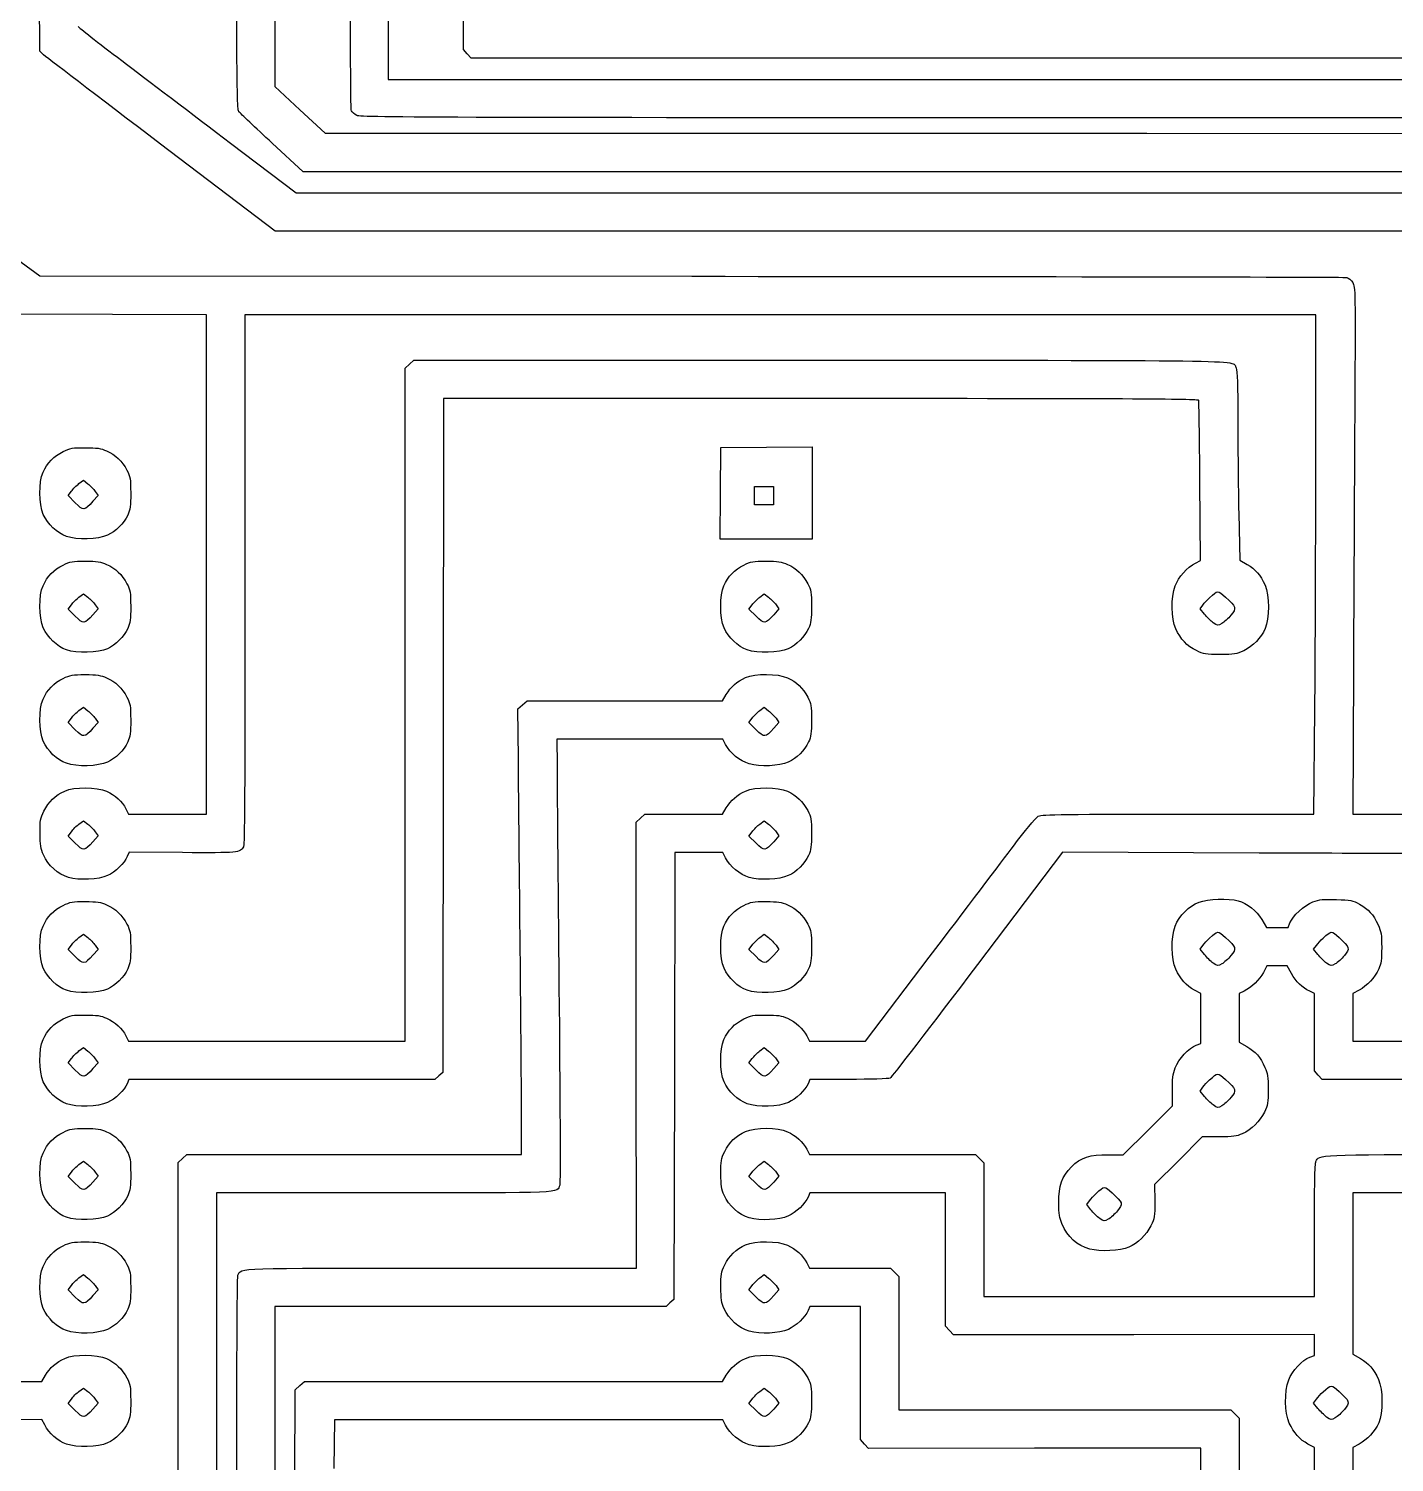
# Model space of a CAD drawing. Extents: x 0 to 100, y 0 to 150.
# Drawn here: x 25.86 to 56.43, y 42.96 to 75.05 of the extents above; entities that cross this region are included whole.
import ezdxf

# ---------------------------------------------------------------- set-up
doc = ezdxf.new("R2010")
doc.units = 0
doc.layers.add('Calque_1', color=7, linetype='CONTINUOUS')

msp = doc.modelspace()

# ---------------------------------------------------------------- linework, layer by layer
at = {"layer": 'Calque_1', "color": 7}
for p, q in [((35.591739, 74.581788), (35.591739, 87.550517)), ((31.368992, 87.141216), (31.368992, 73.760346)), ((33.908994, 87.217813), (33.908994, 73.913483)), ((26.109027, 74.545683), (26.087888, 85.572622)), ((19.21681, 74.533319), (26.114355, 69.516819)), ((26.175185, 74.483422), (26.109027, 74.545683)), ((35.67905, 74.485042), (35.591739, 74.581788)), ((35.766364, 74.388302), (35.67905, 74.485042)), ((53.45905, 74.389713), (35.766364, 74.388302)), ((71.151736, 74.390842), (53.45905, 74.389713)), ((33.908994, 73.913483), (52.197968, 73.914329)), ((31.368992, 73.760346), (31.932553, 73.235271)), ((31.932553, 73.235271), (32.496117, 72.710197)), ((69.849992, 73.056822), (51.576289, 73.056822)), ((32.496117, 72.710197), (50.889744, 72.708786)), ((50.889744, 72.708786), (69.283371, 72.707375)), ((31.382883, 70.516932), (28.812115, 72.469047)), ((30.379882, 72.490357), (31.851417, 71.373584)), ((32.002688, 71.85026), (31.312776, 72.48918)), ((50.307215, 71.85026), (32.002688, 71.85026)), ((68.611739, 71.85026), (50.307215, 71.85026)), ((31.851417, 71.373584), (49.902844, 71.374431)), ((49.346426, 70.516932), (31.382883, 70.516932)), ((67.309966, 70.516932), (49.346426, 70.516932)), ((26.114355, 69.516819), (40.70348, 69.508098)), ((27.741558, 68.650961), (25.638128, 68.659569)), ((29.844994, 68.642353), (27.741558, 68.650961)), ((29.844994, 63.055014), (29.844994, 68.642353)), ((42.686876, 68.643668), (30.700249, 68.643668)), ((30.700249, 68.643668), (30.703325, 62.724102)), ((54.673503, 68.643668), (42.686876, 68.643668)), ((54.67348, 65.413172), (54.673503, 68.643668)), ((34.28654, 67.452998), (34.384051, 67.540309)), ((34.28908, 59.920309), (34.28654, 67.452998)), ((34.384051, 67.540309), (34.481561, 67.627623)), ((34.481561, 67.627623), (43.579009, 67.627623)), ((35.147637, 66.770373), (35.139509, 59.226997)), ((43.593941, 66.770373), (35.147637, 66.770373)), ((41.345996, 64.651141), (41.354378, 65.67508)), ((41.354378, 65.67508), (42.378317, 65.683462)), ((42.378317, 65.683462), (43.402253, 65.691844)), ((43.402253, 65.691844), (43.402253, 64.659529)), ((26.987878, 64.867337), (27.086038, 64.942208)), ((27.086038, 64.942208), (27.185767, 64.86416)), ((52.093862, 63.14813), (52.079553, 64.919563)), ((26.745732, 64.597716), (26.817724, 64.695092)), ((26.905413, 64.438035), (26.745732, 64.597716)), ((27.417206, 64.60114), (27.299708, 64.471086)), ((27.351349, 64.693624), (27.417206, 64.60114)), ((41.337625, 63.627213), (41.346007, 64.65115)), ((41.346007, 64.65115), (41.345996, 64.651141)), ((42.111583, 64.598363), (42.111583, 64.801495)), ((42.111583, 64.801495), (42.321486, 64.801495)), ((42.111583, 64.39523), (42.111583, 64.598363)), ((42.111583, 64.598363), (42.111583, 64.598363)), ((42.321486, 64.801495), (42.531388, 64.801495)), ((42.531388, 64.801495), (42.531388, 64.598363)), ((42.531388, 64.598363), (42.531388, 64.39523)), ((43.402253, 64.659529), (43.402253, 63.627213)), ((26.905413, 64.438035), (26.905413, 64.438035)), ((42.321486, 64.39523), (42.111583, 64.39523)), ((42.531388, 64.39523), (42.321486, 64.39523)), ((52.948304, 64.20394), (52.969301, 63.151141)), ((26.707002, 63.686006), (26.706994, 63.686)), ((42.369938, 63.627213), (41.337625, 63.627213)), ((43.402253, 63.627213), (42.369938, 63.627213)), ((29.844994, 57.467674), (29.844994, 63.055014)), ((51.978752, 63.089258), (52.093862, 63.14813)), ((52.969301, 63.151141), (53.136317, 63.056879)), ((26.987878, 62.327337), (27.086038, 62.402208)), ((27.086038, 62.402208), (27.185767, 62.32416)), ((42.227875, 62.327337), (42.326038, 62.402208)), ((42.326038, 62.402208), (42.425767, 62.32416)), ((26.745732, 62.057716), (26.817724, 62.155092)), ((26.905413, 61.898035), (26.745732, 62.057716)), ((27.417206, 62.06114), (27.299708, 61.931086)), ((27.351349, 62.153624), (27.417206, 62.06114)), ((41.985732, 62.057716), (42.057724, 62.155092)), ((42.145413, 61.898035), (41.985732, 62.057716)), ((42.657206, 62.06114), (42.539708, 61.931086)), ((42.591349, 62.153624), (42.657206, 62.06114)), ((52.08561, 62.065836), (52.145709, 62.14941)), ((52.180713, 61.94616), (52.08561, 62.065836)), ((26.905413, 61.898035), (26.905413, 61.898035)), ((42.145413, 61.898035), (42.145413, 61.898035)), ((52.375489, 61.752942), (52.375489, 61.75295)), ((26.707002, 61.146006), (26.706994, 61.146)), ((41.947005, 61.146006), (41.946994, 61.146)), ((55.515645, 60.682366), (55.500434, 57.46768)), ((41.395862, 60.007502), (41.47763, 60.14703)), ((26.987878, 59.787337), (27.086038, 59.862208)), ((27.086038, 59.862208), (27.185767, 59.78416)), ((34.29162, 52.387623), (34.28908, 59.920309)), ((36.814021, 59.822178), (36.917709, 59.91484)), ((36.823616, 58.716276), (36.814021, 59.822178)), ((36.917709, 59.91484), (37.021397, 60.007502)), ((37.021397, 60.007502), (39.208631, 60.007502)), ((39.208631, 60.007502), (41.395862, 60.007502)), ((42.227875, 59.787337), (42.326038, 59.862208)), ((42.326038, 59.862208), (42.425767, 59.78416)), ((54.631316, 57.467736), (54.652398, 59.825172)), ((26.745732, 59.517716), (26.817724, 59.615092)), ((26.905413, 59.358035), (26.745732, 59.517716)), ((27.417206, 59.52114), (27.299708, 59.391086)), ((27.351349, 59.613624), (27.417206, 59.52114)), ((41.985732, 59.517716), (42.057724, 59.615092)), ((42.145413, 59.358035), (41.985732, 59.517716)), ((42.657206, 59.52114), (42.539708, 59.391086)), ((42.591349, 59.613624), (42.657206, 59.52114)), ((26.905413, 59.358035), (26.905413, 59.358035)), ((35.139509, 59.226997), (35.131381, 51.683623)), ((39.543874, 59.150241), (37.687146, 59.150241)), ((37.687146, 59.150241), (37.688274, 58.554927)), ((41.400606, 59.150241), (39.543874, 59.150241)), ((41.462074, 59.029751), (41.400606, 59.150241)), ((42.145413, 59.358035), (42.145413, 59.358035)), ((26.707002, 58.606006), (26.706994, 58.606)), ((28.038673, 57.586735), (28.100037, 57.467674)), ((28.100037, 57.467674), (28.972516, 57.467674)), ((28.972516, 57.467674), (29.844994, 57.467674)), ((39.558505, 57.379745), (39.656715, 57.467493)), ((39.656715, 57.467493), (40.526321, 57.467493)), ((40.526321, 57.467493), (41.395929, 57.467493)), ((41.395929, 57.467493), (41.477698, 57.607021)), ((51.580601, 57.467454), (54.631316, 57.467736)), ((55.500434, 57.46768), (58.608189, 57.46768)), ((26.987878, 57.247337), (27.086038, 57.322208)), ((27.086038, 57.322208), (27.185767, 57.24416)), ((39.460297, 57.291996), (39.558505, 57.379745)), ((39.463938, 52.299745), (39.460297, 57.291996)), ((42.227875, 57.247337), (42.326038, 57.322208)), ((42.326038, 57.322208), (42.425767, 57.24416)), ((26.745732, 56.977716), (26.817724, 57.075092)), ((26.905413, 56.818035), (26.745732, 56.977716)), ((26.905413, 56.818035), (26.905413, 56.818035)), ((27.417206, 56.98114), (27.299708, 56.851086)), ((27.351349, 57.073624), (27.417206, 56.98114)), ((41.985732, 56.977716), (42.057724, 57.075092)), ((42.145413, 56.818035), (41.985732, 56.977716)), ((42.145413, 56.818035), (42.145413, 56.818035)), ((42.657206, 56.98114), (42.539708, 56.851086)), ((42.591349, 57.073624), (42.657206, 56.98114)), ((28.108554, 56.615504), (28.067945, 56.517466)), ((29.302213, 56.607037), (28.108554, 56.615504)), ((40.323045, 56.610232), (40.314804, 51.606853)), ((40.861861, 56.610232), (40.323045, 56.610232)), ((41.400674, 56.610232), (40.861861, 56.610232)), ((41.462142, 56.489743), (41.400674, 56.610232)), ((49.0061, 56.617231), (47.101232, 54.102515)), ((53.403475, 56.597955), (49.0061, 56.617231)), ((53.463495, 55.110173), (53.571137, 54.927612)), ((53.571137, 54.927612), (53.814303, 54.927612)), ((53.814303, 54.927612), (54.057471, 54.927612)), ((54.057471, 54.927612), (54.095506, 55.032793)), ((26.987878, 54.707337), (27.086038, 54.782208)), ((27.086038, 54.782208), (27.185767, 54.70416)), ((42.227875, 54.707337), (42.326038, 54.782208)), ((42.326038, 54.782208), (42.425767, 54.70416)), ((26.745732, 54.437716), (26.817724, 54.535092)), ((26.905413, 54.278035), (26.745732, 54.437716)), ((26.905413, 54.278035), (26.905413, 54.278035)), ((27.417206, 54.44114), (27.299708, 54.311086)), ((27.351349, 54.533624), (27.417206, 54.44114)), ((41.985732, 54.437716), (42.057724, 54.535092)), ((42.145413, 54.278035), (41.985732, 54.437716)), ((42.145413, 54.278035), (42.145413, 54.278035)), ((42.657206, 54.44114), (42.539708, 54.311086)), ((42.591349, 54.533624), (42.657206, 54.44114)), ((44.594543, 52.387623), (46.022463, 54.26803)), ((52.08561, 54.445836), (52.145709, 54.52941)), ((52.180713, 54.32616), (52.08561, 54.445836)), ((54.62561, 54.445836), (54.685709, 54.52941)), ((54.720713, 54.32616), (54.62561, 54.445836)), ((52.375489, 54.132942), (52.375489, 54.13295)), ((53.577984, 54.070432), (53.501891, 53.926999)), ((53.805193, 54.070432), (53.577984, 54.070432)), ((54.032407, 54.070432), (53.805193, 54.070432)), ((54.12817, 53.900746), (54.032407, 54.070432)), ((54.915489, 54.132942), (54.915489, 54.13295)), ((26.707002, 53.526006), (26.706994, 53.526)), ((41.947005, 53.526006), (41.946994, 53.526)), ((52.10173, 53.451344), (51.95776, 53.527722)), ((52.10173, 52.894105), (52.10173, 53.451344)), ((53.068694, 53.507746), (52.958966, 53.455422)), ((52.958966, 53.455422), (52.958966, 52.908707)), ((54.641716, 53.455422), (54.537624, 53.505059)), ((54.641716, 52.588678), (54.641716, 53.455422)), ((55.642411, 53.527437), (55.498977, 53.451344)), ((55.498977, 53.451344), (55.498977, 52.919477)), ((52.10173, 52.336868), (52.10173, 52.894105)), ((52.958966, 52.908707), (52.958966, 52.361992)), ((55.498977, 52.919477), (55.498977, 52.387612)), ((28.038685, 52.506684), (28.100048, 52.387623)), ((28.100048, 52.387623), (31.195834, 52.387623)), ((31.195834, 52.387623), (34.29162, 52.387623)), ((43.278687, 52.506684), (43.340048, 52.387623)), ((43.340048, 52.387623), (43.967296, 52.387623)), ((43.967296, 52.387623), (44.594543, 52.387623)), ((51.996549, 52.29883), (52.10173, 52.336868)), ((52.958966, 52.361992), (53.131119, 52.264837)), ((54.641716, 51.721934), (54.641716, 52.588678)), ((55.498977, 52.387612), (58.60746, 52.387612)), ((26.745732, 51.897716), (26.817724, 51.995092)), ((26.987878, 52.167337), (27.086038, 52.242208)), ((27.086038, 52.242208), (27.185767, 52.16416)), ((27.351349, 51.993624), (27.417206, 51.90114)), ((39.467578, 47.307493), (39.463938, 52.299745)), ((41.985732, 51.897716), (42.057724, 51.995092)), ((42.227875, 52.167337), (42.326038, 52.242208)), ((42.326038, 52.242208), (42.425767, 52.16416)), ((42.591349, 51.993624), (42.657206, 51.90114)), ((26.905413, 51.738035), (26.745732, 51.897716)), ((26.905413, 51.738035), (26.905413, 51.738035)), ((27.417206, 51.90114), (27.299708, 51.771086)), ((35.131381, 51.683623), (35.042297, 51.606997)), ((42.145413, 51.738035), (41.985732, 51.897716)), ((42.145413, 51.738035), (42.145413, 51.738035)), ((42.657206, 51.90114), (42.539708, 51.771086)), ((54.729651, 51.623521), (54.641716, 51.721934)), ((28.10646, 51.530373), (28.066904, 51.434878)), ((31.529838, 51.530373), (28.10646, 51.530373)), ((34.953217, 51.530373), (31.529838, 51.530373)), ((35.042297, 51.606997), (34.953217, 51.530373)), ((40.314804, 51.606853), (40.306563, 46.603479)), ((43.346426, 51.530413), (43.306873, 51.434917)), ((44.21779, 51.530413), (43.346426, 51.530413)), ((52.08561, 51.270836), (52.145709, 51.35441)), ((54.817586, 51.525104), (54.729651, 51.623521)), ((58.268497, 51.528999), (54.817586, 51.525104)), ((51.463519, 50.939081), (51.462107, 51.274409)), ((52.180713, 51.15116), (52.08561, 51.270836)), ((26.706999, 50.985904), (26.706994, 50.985916)), ((36.89339, 49.847502), (36.892825, 50.855563)), ((41.946968, 50.985944), (41.946994, 50.985916)), ((50.913092, 50.389326), (51.463519, 50.939081)), ((52.375489, 50.957942), (52.375489, 50.95795)), ((50.362666, 49.839571), (50.913092, 50.389326)), ((52.131406, 50.241718), (51.598658, 49.709662)), ((52.505497, 50.243412), (52.131406, 50.241718)), ((29.207404, 49.672877), (29.304398, 49.760188)), ((29.304398, 49.760188), (29.401395, 49.847502)), ((29.401395, 49.847502), (33.147392, 49.847502)), ((33.147392, 49.847502), (36.89339, 49.847502)), ((43.27882, 49.966588), (43.340181, 49.847527)), ((43.340181, 49.847527), (45.199354, 49.847527)), ((45.199354, 49.847527), (47.058526, 49.847527)), ((47.058526, 49.847527), (47.151335, 49.754718)), ((47.151335, 49.754718), (47.244141, 49.66191)), ((50.031356, 49.845272), (50.362666, 49.839571)), ((26.745732, 49.357711), (26.817724, 49.455086)), ((26.987878, 49.627332), (27.086038, 49.702203)), ((27.086038, 49.702203), (27.185767, 49.624154)), ((27.351349, 49.453618), (27.417206, 49.361134)), ((29.209097, 35.790188), (29.207404, 49.672877)), ((41.985732, 49.357711), (42.057724, 49.455086)), ((42.227875, 49.627332), (42.326038, 49.702203)), ((42.326038, 49.702203), (42.425767, 49.624154)), ((42.591349, 49.453618), (42.657206, 49.361134)), ((47.244141, 49.66191), (47.244141, 48.167218)), ((51.598658, 49.709662), (51.06591, 49.177605)), ((26.905413, 49.198029), (26.745732, 49.357711)), ((26.905413, 49.198029), (26.905413, 49.198029)), ((27.417206, 49.361134), (27.299708, 49.231081)), ((42.145413, 49.198029), (41.985732, 49.357711)), ((42.145413, 49.198029), (42.145413, 49.198029)), ((42.657206, 49.361134), (42.539708, 49.231081)), ((51.06591, 49.177605), (51.067885, 48.806164)), ((33.822361, 48.990241), (30.06705, 48.990241)), ((30.06705, 48.990241), (30.06705, 35.149306)), ((43.346596, 48.990274), (43.30704, 48.894779)), ((44.866743, 48.990274), (43.346596, 48.990274)), ((46.386891, 48.990274), (44.866743, 48.990274)), ((46.386891, 47.498527), (46.386891, 48.990274)), ((49.54561, 48.73083), (49.605709, 48.814405)), ((58.609998, 48.990297), (55.499141, 48.990297)), ((55.499141, 48.990297), (55.499141, 47.183581)), ((49.640713, 48.611154), (49.54561, 48.73083)), ((26.707002, 48.445924), (26.706994, 48.445916)), ((47.244141, 48.167218), (47.244141, 46.672527)), ((49.835491, 48.417936), (49.835491, 48.417945)), ((54.641891, 46.672527), (54.641891, 48.150988)), ((46.386891, 46.006776), (46.386891, 47.498527)), ((49.618982, 47.731024), (49.618999, 47.731044)), ((35.115079, 47.307493), (39.467578, 47.307493)), ((43.278829, 47.426569), (43.340189, 47.307507)), ((43.340189, 47.307507), (44.246862, 47.307507)), ((44.246862, 47.307507), (45.153535, 47.307507)), ((45.153535, 47.307507), (45.246344, 47.214699)), ((45.246344, 47.214699), (45.33915, 47.12189)), ((55.499141, 47.183581), (55.499141, 45.376859)), ((26.745732, 46.817711), (26.817724, 46.915086)), ((26.987878, 47.087332), (27.086038, 47.162203)), ((27.086038, 47.162203), (27.185767, 47.084154)), ((27.351349, 46.913618), (27.417206, 46.821134)), ((41.985732, 46.817711), (42.057724, 46.915086)), ((42.227875, 47.087332), (42.326038, 47.162203)), ((42.326038, 47.162203), (42.425767, 47.084154)), ((42.591349, 46.913618), (42.657206, 46.821134)), ((45.33915, 47.12189), (45.33915, 45.627199)), ((26.905413, 46.658027), (26.745732, 46.817711)), ((26.905413, 46.658027), (26.905413, 46.658027)), ((27.417206, 46.821134), (27.299708, 46.691081)), ((40.306563, 46.603479), (40.217479, 46.526853)), ((42.145413, 46.658027), (41.985732, 46.817711)), ((42.145413, 46.658027), (42.145413, 46.658027)), ((42.657206, 46.821134), (42.539708, 46.691081)), ((47.244141, 46.672527), (50.943016, 46.672527)), ((50.943016, 46.672527), (54.641891, 46.672527)), ((35.748668, 46.450232), (31.368941, 46.450232)), ((31.368941, 46.450232), (31.368941, 33.176291)), ((40.128399, 46.450232), (35.748668, 46.450232)), ((40.217479, 46.526853), (40.128399, 46.450232)), ((43.346604, 46.450255), (43.307048, 46.354759)), ((43.914252, 46.450255), (43.346604, 46.450255)), ((44.4819, 46.450255), (43.914252, 46.450255)), ((44.4819, 44.958507), (44.4819, 46.450255)), ((26.707002, 45.905924), (26.706994, 45.905916)), ((46.474507, 45.908718), (46.386891, 46.006776)), ((46.56212, 45.81066), (46.474507, 45.908718)), ((45.33915, 45.627199), (45.33915, 44.132507)), ((50.602007, 45.814047), (46.56212, 45.81066)), ((54.641891, 45.817433), (50.602007, 45.814047)), ((54.641891, 45.584594), (54.641891, 45.817433)), ((54.641891, 45.351758), (54.641891, 45.584594)), ((54.53671, 45.313723), (54.641891, 45.351758)), ((55.499141, 45.376859), (55.671294, 45.279704)), ((44.4819, 43.466757), (44.4819, 44.958507)), ((25.623037, 44.767507), (26.155938, 44.767507)), ((26.155938, 44.767507), (26.237706, 44.907035)), ((26.987878, 44.547332), (27.086038, 44.622203)), ((27.086038, 44.622203), (27.185767, 44.544154)), ((31.829361, 44.582246), (31.933052, 44.674874)), ((31.933052, 44.674874), (32.036741, 44.767502)), ((32.036741, 44.767502), (36.716346, 44.767502)), ((36.716346, 44.767502), (41.395955, 44.767502)), ((41.395955, 44.767502), (41.477723, 44.90703)), ((42.227875, 44.547332), (42.326038, 44.622203)), ((42.326038, 44.622203), (42.425767, 44.544154)), ((26.745732, 44.277711), (26.817724, 44.375086)), ((27.351349, 44.373618), (27.417206, 44.281134)), ((31.822503, 42.603188), (31.829361, 44.582246)), ((41.985732, 44.277711), (42.057724, 44.375086)), ((42.591349, 44.373618), (42.657206, 44.281134)), ((54.62561, 44.28583), (54.685709, 44.369405)), ((26.905413, 44.118027), (26.745732, 44.277711)), ((26.905413, 44.118027), (26.905413, 44.118027)), ((27.417206, 44.281134), (27.299708, 44.151081)), ((42.145413, 44.118027), (41.985732, 44.277711)), ((42.145413, 44.118027), (42.145413, 44.118027)), ((42.657206, 44.281134), (42.539708, 44.151081)), ((45.33915, 44.132507), (49.056344, 44.132507)), ((49.056344, 44.132507), (52.773535, 44.132507)), ((52.773535, 44.132507), (52.866341, 44.039699)), ((52.866341, 44.039699), (52.95915, 43.94689)), ((54.720713, 44.166154), (54.62561, 44.28583)), ((54.915489, 43.972933), (54.915489, 43.972942)), ((26.157817, 43.916125), (25.29472, 43.906473)), ((26.220716, 43.794227), (26.157817, 43.916125)), ((32.709855, 43.910241), (32.690918, 42.822802)), ((37.055275, 43.910241), (32.709855, 43.910241)), ((41.400696, 43.910241), (37.055275, 43.910241)), ((41.462164, 43.789751), (41.400696, 43.910241)), ((52.95915, 43.94689), (52.95915, 43.074355)), ((26.707205, 43.365713), (26.707234, 43.365916)), ((44.569676, 43.368518), (44.4819, 43.466757)), ((44.657453, 43.270279), (44.569676, 43.368518)), ((54.641894, 43.291234), (54.497924, 43.367612)), ((55.642561, 43.367372), (55.499127, 43.291282)), ((48.379676, 43.273948), (44.657453, 43.270279)), ((52.1019, 43.277589), (48.379676, 43.273948)), ((52.1019, 42.727173), (52.1019, 43.277589)), ((52.95915, 43.074355), (52.95915, 42.201817)), ((54.641894, 37.362406), (54.641894, 43.291234)), ((55.499127, 43.291282), (55.499127, 37.362341))]:
    msp.add_line(p, q, dxfattribs=at)
for points in [[(30.567303, 73.191197), (30.514569, 73.251079), (30.511742, 73.948664), (30.511742, 86.886758)], [(33.084434, 73.213814), (33.062167, 73.255436), (33.051744, 77.614881), (33.051744, 86.897088)], [(26.971272, 75.101649), (26.977058, 75.082458), (27.415284, 74.738322), (27.94508, 74.336932)], [(28.812115, 72.469047), (27.39819, 73.54271), (26.211572, 74.44918), (26.175185, 74.483422)], [(27.94508, 74.336932), (28.474879, 73.935538), (29.570539, 73.10458), (30.379882, 72.490357)], [(52.197968, 73.914329), (64.646246, 73.914894), (70.50639, 73.904818), (70.547837, 73.882627)], [(31.312776, 72.48918), (30.933325, 72.840584), (30.597862, 73.156492), (30.567303, 73.191197)], [(33.209859, 73.104778), (33.158856, 73.131137), (33.102412, 73.180218), (33.084434, 73.213814)], [(51.576289, 73.056822), (35.339441, 73.056822), (33.292251, 73.062156), (33.209859, 73.104778)], [(49.902844, 71.374431), (65.996467, 71.375277), (67.962261, 71.370113), (68.02788, 71.327105)], [(40.70348, 69.508098), (48.727498, 69.5033), (55.325196, 69.492209), (55.365026, 69.483432)], [(55.365026, 69.483432), (55.404859, 69.474655), (55.465224, 69.421803), (55.499169, 69.365982)], [(55.499169, 69.365982), (55.559336, 69.267049), (55.560513, 69.196751), (55.545871, 66.580771)], [(43.579009, 67.627623), (53.480651, 67.627623), (52.804466, 67.640239), (52.889373, 67.453884)], [(52.889373, 67.453884), (52.916353, 67.394666), (52.927306, 67.065524), (52.927306, 66.313687)], [(52.052742, 66.730684), (52.04278, 66.762304), (50.323146, 66.770373), (43.593941, 66.770373)], [(52.079553, 64.919563), (52.071679, 65.893853), (52.059628, 66.708857), (52.052742, 66.730684)], [(55.545871, 66.580771), (55.537602, 65.104726), (55.523999, 62.450446), (55.515645, 60.682366)], [(52.927306, 66.313687), (52.927306, 65.732365), (52.936761, 64.782978), (52.948304, 64.20394)], [(26.182577, 65.121067), (26.277626, 65.330693), (26.427278, 65.485765), (26.630458, 65.58517)], [(26.630458, 65.58517), (26.789513, 65.66299), (26.843397, 65.672357), (27.128349, 65.671699)], [(27.128349, 65.671699), (27.389579, 65.671135), (27.476848, 65.658011), (27.606633, 65.599955)], [(27.606633, 65.599955), (27.806726, 65.51046), (27.954043, 65.370161), (28.061166, 65.16708)], [(28.061166, 65.16708), (28.136763, 65.023759), (28.144975, 64.974379), (28.145644, 64.65908)], [(54.652398, 59.825172), (54.663998, 61.121763), (54.67348, 63.636363), (54.67348, 65.413172)], [(26.189322, 64.179692), (26.089274, 64.40585), (26.085676, 64.907382), (26.182577, 65.121067)], [(26.817724, 64.695092), (26.857319, 64.748646), (26.933889, 64.826158), (26.987878, 64.867337)], [(27.185767, 64.86416), (27.240617, 64.821231), (27.315129, 64.744492), (27.351349, 64.693624)], [(28.145644, 64.65908), (28.146208, 64.368992), (28.134976, 64.285147), (28.078986, 64.164116)], [(27.299708, 64.471086), (27.106276, 64.256978), (27.087999, 64.255446), (26.905413, 64.438035)], [(26.706994, 63.686), (26.496117, 63.761038), (26.285797, 63.961616), (26.189322, 64.179692)], [(28.078986, 64.164116), (27.992457, 63.977039), (27.810206, 63.795503), (27.625345, 63.712253)], [(27.625345, 63.712253), (27.414494, 63.617302), (26.938314, 63.603687), (26.707002, 63.686006)], [(26.182577, 62.581067), (26.277626, 62.790693), (26.427278, 62.945765), (26.630458, 63.04517)], [(26.630458, 63.04517), (26.789513, 63.12299), (26.843397, 63.132357), (27.128349, 63.131699)], [(27.128349, 63.131699), (27.389579, 63.131135), (27.476848, 63.118011), (27.606633, 63.059955)], [(27.606633, 63.059955), (27.806726, 62.97046), (27.954043, 62.830161), (28.061166, 62.62708)], [(41.422577, 62.581067), (41.517629, 62.790693), (41.66728, 62.945765), (41.870461, 63.04517)], [(41.870461, 63.04517), (42.029515, 63.12299), (42.0834, 63.132357), (42.368351, 63.131699)], [(42.368351, 63.131699), (42.629582, 63.131135), (42.716851, 63.118011), (42.846633, 63.059955)], [(42.846633, 63.059955), (43.046726, 62.97046), (43.194046, 62.830161), (43.301166, 62.62708)], [(51.527326, 62.58094), (51.60067, 62.776043), (51.795683, 62.995631), (51.978752, 63.089258)], [(53.136317, 63.056879), (53.322581, 62.951763), (53.430585, 62.826656), (53.536356, 62.593498)], [(28.061166, 62.62708), (28.136763, 62.483759), (28.144975, 62.434379), (28.145644, 62.11908)], [(30.703325, 62.724102), (30.705583, 58.511795), (30.696439, 56.78591), (30.671855, 56.739956)], [(43.301166, 62.62708), (43.376765, 62.483759), (43.384978, 62.434379), (43.385644, 62.11908)], [(53.536356, 62.593498), (53.637084, 62.371457), (53.639562, 61.840132), (53.540872, 61.622987)], [(26.189322, 61.639692), (26.089274, 61.86585), (26.085676, 62.367382), (26.182577, 62.581067)], [(26.817724, 62.155092), (26.857319, 62.208646), (26.933889, 62.286158), (26.987878, 62.327337)], [(27.185767, 62.32416), (27.240617, 62.281231), (27.315129, 62.204492), (27.351349, 62.153624)], [(41.429322, 61.639692), (41.329271, 61.86585), (41.325676, 62.367382), (41.422577, 62.581067)], [(42.057724, 62.155092), (42.097319, 62.208646), (42.173889, 62.286158), (42.227875, 62.327337)], [(42.425767, 62.32416), (42.480619, 62.281231), (42.555129, 62.204492), (42.591349, 62.153624)], [(51.539038, 61.617608), (51.433803, 61.847478), (51.428097, 62.316969), (51.527326, 62.58094)], [(52.145709, 62.14941), (52.17876, 62.195379), (52.246403, 62.26942), (52.29602, 62.313949)], [(52.29602, 62.313949), (52.487155, 62.485481), (52.474927, 62.485105), (52.652955, 62.32504)], [(52.652955, 62.32504), (52.895695, 62.106798), (52.903727, 62.079803), (52.773035, 61.92142)], [(28.145644, 62.11908), (28.146208, 61.828992), (28.134976, 61.745147), (28.078986, 61.624116)], [(43.385644, 62.11908), (43.386208, 61.828992), (43.374976, 61.745147), (43.318989, 61.624116)], [(52.375489, 61.75295), (52.320673, 61.793396), (52.23302, 61.88034), (52.180713, 61.94616)], [(26.706994, 61.146), (26.496117, 61.221038), (26.285797, 61.421616), (26.189322, 61.639692)], [(27.299708, 61.931086), (27.106276, 61.716978), (27.087999, 61.715446), (26.905413, 61.898035)], [(28.078986, 61.624116), (27.992457, 61.437039), (27.810206, 61.255503), (27.625345, 61.172253)], [(41.946994, 61.146), (41.736117, 61.221038), (41.525794, 61.421616), (41.429322, 61.639692)], [(42.539708, 61.931086), (42.346276, 61.716978), (42.327999, 61.715446), (42.145413, 61.898035)], [(43.318989, 61.624116), (43.232459, 61.437039), (43.050209, 61.255503), (42.865348, 61.172253)], [(52.569251, 61.733948), (52.478096, 61.681111), (52.472054, 61.681706), (52.375489, 61.752942)], [(52.773035, 61.92142), (52.712705, 61.848308), (52.620999, 61.763946), (52.569251, 61.733948)], [(53.540872, 61.622987), (53.445619, 61.413375), (53.267099, 61.229767), (53.05937, 61.127755)], [(52.00076, 61.128082), (51.789358, 61.231895), (51.64608, 61.383804), (51.539038, 61.617608)], [(27.625345, 61.172253), (27.414494, 61.077302), (26.938314, 61.063687), (26.707002, 61.146006)], [(42.865348, 61.172253), (42.654497, 61.077302), (42.178317, 61.063687), (41.947005, 61.146006)], [(52.5304, 61.039498), (52.212452, 61.039498), (52.164982, 61.047429), (52.00076, 61.128082)], [(53.05937, 61.127755), (52.895918, 61.047485), (52.848039, 61.039498), (52.5304, 61.039498)], [(26.182577, 60.041067), (26.277626, 60.250693), (26.427278, 60.405765), (26.630458, 60.50517)], [(26.630458, 60.50517), (26.789513, 60.58299), (26.843397, 60.592357), (27.128349, 60.591699)], [(27.128349, 60.591699), (27.389579, 60.591135), (27.476848, 60.578011), (27.606633, 60.519955)], [(27.606633, 60.519955), (27.806726, 60.43046), (27.954043, 60.290161), (28.061166, 60.08708)], [(41.47763, 60.14703), (41.576411, 60.31559), (41.718261, 60.440084), (41.909896, 60.526401)], [(41.909896, 60.526401), (42.122067, 60.621973), (42.625978, 60.618394), (42.846521, 60.519741)], [(42.846521, 60.519741), (43.04661, 60.430245), (43.19393, 60.289947), (43.301054, 60.086866)], [(26.189322, 59.099692), (26.089274, 59.32585), (26.085676, 59.827382), (26.182577, 60.041067)], [(28.061166, 60.08708), (28.136763, 59.943759), (28.144975, 59.894379), (28.145644, 59.57908)], [(43.301054, 60.086866), (43.37665, 59.943545), (43.384862, 59.894164), (43.385528, 59.578866)], [(26.817724, 59.615092), (26.857319, 59.668646), (26.933889, 59.746158), (26.987878, 59.787337)], [(27.185767, 59.78416), (27.240617, 59.741231), (27.315129, 59.664492), (27.351349, 59.613624)], [(42.057724, 59.615092), (42.097319, 59.668646), (42.173889, 59.746158), (42.227875, 59.787337)], [(42.425767, 59.78416), (42.480619, 59.741231), (42.555129, 59.664492), (42.591349, 59.613624)], [(27.299708, 59.391086), (27.106276, 59.176978), (27.087999, 59.175446), (26.905413, 59.358035)], [(28.145644, 59.57908), (28.146208, 59.288992), (28.134976, 59.205147), (28.078986, 59.084116)], [(42.539708, 59.391086), (42.346276, 59.176978), (42.327999, 59.175446), (42.145413, 59.358035)], [(43.385528, 59.578866), (43.386093, 59.288778), (43.37486, 59.204932), (43.318873, 59.083901)], [(26.706994, 58.606), (26.496117, 58.681038), (26.285797, 58.881616), (26.189322, 59.099692)], [(28.078986, 59.084116), (27.992457, 58.897039), (27.810206, 58.715503), (27.625345, 58.632253)], [(43.318873, 59.083901), (43.232239, 58.896599), (43.049879, 58.715093), (42.865232, 58.632397)], [(41.991644, 58.592558), (41.783559, 58.653052), (41.560166, 58.837473), (41.462074, 59.029751)], [(27.625345, 58.632253), (27.414494, 58.537302), (26.938314, 58.523687), (26.707002, 58.606006)], [(36.862743, 54.737002), (36.846516, 56.317359), (36.828899, 58.108033), (36.823616, 58.716276)], [(37.688274, 58.554927), (37.688839, 58.227507), (37.708961, 55.99584), (37.732736, 53.59567)], [(42.865232, 58.632397), (42.66182, 58.541295), (42.234948, 58.521828), (41.991644, 58.592558)], [(26.203103, 57.536937), (26.303896, 57.74253), (26.458932, 57.892204), (26.668383, 57.986133)], [(26.668383, 57.986133), (26.882448, 58.082128), (27.385555, 58.078798), (27.606619, 57.979924)], [(27.606619, 57.979924), (27.794989, 57.895672), (27.95406, 57.750912), (28.038673, 57.586735)], [(41.477698, 57.607021), (41.576478, 57.775581), (41.718329, 57.900075), (41.90996, 57.986393)], [(41.90996, 57.986393), (42.122135, 58.081965), (42.626046, 58.078386), (42.846585, 57.979732)], [(42.846585, 57.979732), (43.046678, 57.890237), (43.193998, 57.749939), (43.301118, 57.546857)], [(26.116184, 57.039046), (26.114773, 57.323763), (26.123804, 57.37517), (26.203103, 57.536937)], [(43.301118, 57.546857), (43.376717, 57.403536), (43.38493, 57.354156), (43.385596, 57.038857)], [(48.444472, 57.411893), (48.524208, 57.463607), (48.732635, 57.467299), (51.580601, 57.467454)], [(26.817724, 57.075092), (26.857319, 57.128646), (26.933889, 57.206158), (26.987878, 57.247337)], [(27.185767, 57.24416), (27.240617, 57.201231), (27.315129, 57.124492), (27.351349, 57.073624)], [(42.057724, 57.075092), (42.097319, 57.128646), (42.173889, 57.206158), (42.227875, 57.247337)], [(42.425767, 57.24416), (42.480619, 57.201231), (42.555129, 57.124492), (42.591349, 57.073624)], [(47.904722, 56.752469), (48.154607, 57.084684), (48.397493, 57.381424), (48.444472, 57.411893)], [(26.190888, 56.556009), (26.130896, 56.691701), (26.117429, 56.778784), (26.116184, 57.039046)], [(27.299708, 56.851086), (27.106276, 56.636978), (27.087999, 56.635446), (26.905413, 56.818035)], [(42.539708, 56.851086), (42.346276, 56.636978), (42.327999, 56.635446), (42.145413, 56.818035)], [(43.385596, 57.038857), (43.386161, 56.748769), (43.374928, 56.664924), (43.318941, 56.543893)], [(26.750837, 56.053001), (26.520072, 56.120091), (26.293719, 56.323424), (26.190888, 56.556009)], [(28.067945, 56.517466), (28.008123, 56.373038), (27.796211, 56.169082), (27.627459, 56.093517)], [(30.671855, 56.739956), (30.59813, 56.602206), (30.556307, 56.598147), (29.302213, 56.607037)], [(41.991712, 56.05255), (41.783627, 56.113044), (41.560234, 56.297465), (41.462142, 56.489743)], [(43.318941, 56.543893), (43.232307, 56.35659), (43.049946, 56.175085), (42.8653, 56.092388)], [(46.022463, 54.26803), (46.80782, 55.302256), (47.654837, 56.420254), (47.904722, 56.752469)], [(59.773436, 56.57868), (58.688512, 56.578688), (55.822032, 56.587372), (53.403475, 56.597955)], [(27.627459, 56.093517), (27.421482, 56.001284), (26.996336, 55.981636), (26.750837, 56.053001)], [(42.8653, 56.092388), (42.661888, 56.001287), (42.235016, 55.981819), (41.991712, 56.05255)], [(52.060994, 55.498962), (52.251681, 55.570308), (52.726584, 55.58712), (52.932858, 55.529829)], [(52.932858, 55.529829), (53.137695, 55.472936), (53.347383, 55.307105), (53.463495, 55.110173)], [(54.607739, 55.501833), (54.757455, 55.558141), (54.838211, 55.566586), (55.133852, 55.556846)], [(55.133852, 55.556846), (55.448793, 55.54646), (55.499737, 55.536187), (55.652416, 55.452252)], [(26.182577, 54.961067), (26.277626, 55.170693), (26.427278, 55.325763), (26.630458, 55.42517)], [(26.630458, 55.42517), (26.789513, 55.50299), (26.843397, 55.512357), (27.128349, 55.511699)], [(27.128349, 55.511699), (27.389579, 55.511135), (27.476848, 55.498011), (27.606633, 55.439955)], [(27.606633, 55.439955), (27.806726, 55.35046), (27.954043, 55.210161), (28.061166, 55.00708)], [(41.422577, 54.961067), (41.517629, 55.170693), (41.66728, 55.325763), (41.870461, 55.42517)], [(41.870461, 55.42517), (42.029515, 55.50299), (42.0834, 55.512357), (42.368351, 55.511699)], [(42.368351, 55.511699), (42.629582, 55.511135), (42.716851, 55.498011), (42.846633, 55.439955)], [(42.846633, 55.439955), (43.046726, 55.35046), (43.194046, 55.210161), (43.301166, 55.00708)], [(51.527535, 54.9616), (51.614564, 55.193093), (51.833836, 55.413974), (52.060994, 55.498962)], [(54.095506, 55.032793), (54.154668, 55.196403), (54.404918, 55.425548), (54.607739, 55.501833)], [(55.652416, 55.452252), (55.853756, 55.34155), (55.956843, 55.226858), (56.066893, 54.991112)], [(26.189322, 54.019692), (26.089274, 54.24585), (26.085676, 54.747379), (26.182577, 54.961067)], [(28.061166, 55.00708), (28.136763, 54.863759), (28.144975, 54.814379), (28.145644, 54.49908)], [(41.429322, 54.019692), (41.329271, 54.24585), (41.325676, 54.747379), (41.422577, 54.961067)], [(43.301166, 55.00708), (43.376765, 54.863759), (43.384978, 54.814379), (43.385644, 54.49908)], [(51.538993, 53.997597), (51.433623, 54.22776), (51.428046, 54.69694), (51.527535, 54.9616)], [(56.066893, 54.991112), (56.13829, 54.838167), (56.148357, 54.775091), (56.147967, 54.483112)], [(26.817724, 54.535092), (26.857319, 54.588646), (26.933889, 54.666158), (26.987878, 54.707337)], [(27.185767, 54.70416), (27.240617, 54.661231), (27.315129, 54.584492), (27.351349, 54.533624)], [(36.892825, 50.855563), (36.892543, 51.409997), (36.878997, 53.156645), (36.862743, 54.737002)], [(42.057724, 54.535092), (42.097319, 54.588646), (42.173889, 54.666158), (42.227875, 54.707337)], [(42.425767, 54.70416), (42.480619, 54.661231), (42.555129, 54.584492), (42.591349, 54.533624)], [(52.145709, 54.52941), (52.17876, 54.575379), (52.246403, 54.64942), (52.29602, 54.693949)], [(52.29602, 54.693949), (52.487155, 54.865481), (52.474927, 54.865105), (52.652955, 54.70504)], [(52.652955, 54.70504), (52.895695, 54.486798), (52.903727, 54.459803), (52.773035, 54.30142)], [(54.685709, 54.52941), (54.71876, 54.575379), (54.786403, 54.64942), (54.83602, 54.693949)], [(54.83602, 54.693949), (55.027155, 54.865481), (55.014927, 54.865105), (55.192955, 54.70504)], [(55.192955, 54.70504), (55.435695, 54.486798), (55.443727, 54.459803), (55.313035, 54.30142)], [(27.299708, 54.311086), (27.106276, 54.096978), (27.087999, 54.095446), (26.905413, 54.278035)], [(28.145644, 54.49908), (28.146208, 54.208992), (28.134976, 54.125147), (28.078986, 54.004116)], [(42.539708, 54.311086), (42.346276, 54.096978), (42.327999, 54.095446), (42.145413, 54.278035)], [(43.385644, 54.49908), (43.386208, 54.208992), (43.374976, 54.125147), (43.318989, 54.004116)], [(52.375489, 54.13295), (52.320673, 54.173396), (52.23302, 54.26034), (52.180713, 54.32616)], [(52.773035, 54.30142), (52.712705, 54.228308), (52.620999, 54.143946), (52.569251, 54.113948)], [(54.915489, 54.13295), (54.860673, 54.173396), (54.77302, 54.26034), (54.720713, 54.32616)], [(55.313035, 54.30142), (55.252705, 54.228308), (55.160999, 54.143946), (55.109251, 54.113948)], [(56.147967, 54.483112), (56.147685, 54.212814), (56.1349, 54.121966), (56.080827, 54.002976)], [(26.706994, 53.526), (26.496117, 53.601038), (26.285797, 53.801616), (26.189322, 54.019692)], [(28.078986, 54.004116), (27.992457, 53.817039), (27.810206, 53.635503), (27.625345, 53.552253)], [(41.946994, 53.526), (41.736117, 53.601038), (41.525794, 53.801616), (41.429322, 54.019692)], [(43.318989, 54.004116), (43.232459, 53.817039), (43.050209, 53.635503), (42.865348, 53.552253)], [(47.101232, 54.102515), (46.053556, 52.719418), (45.172243, 51.574882), (45.142757, 51.559101)], [(51.95776, 53.527722), (51.778405, 53.62287), (51.638877, 53.779425), (51.538993, 53.997597)], [(52.569251, 54.113948), (52.478096, 54.061111), (52.472054, 54.061706), (52.375489, 54.132942)], [(53.501891, 53.926999), (53.415387, 53.763933), (53.230309, 53.584815), (53.068694, 53.507746)], [(55.109251, 54.113948), (55.018096, 54.061111), (55.012054, 54.061706), (54.915489, 54.132942)], [(56.080827, 54.002976), (55.992824, 53.80932), (55.819607, 53.621437), (55.642411, 53.527437)], [(37.732736, 53.59567), (37.756499, 51.1955), (37.764006, 49.200262), (37.749387, 49.161812)], [(54.537624, 53.505059), (54.369248, 53.585352), (54.23049, 53.719444), (54.12817, 53.900746)], [(27.625345, 53.552253), (27.414494, 53.457302), (26.938314, 53.443687), (26.707002, 53.526006)], [(42.865348, 53.552253), (42.654497, 53.457302), (42.178317, 53.443687), (41.947005, 53.526006)], [(26.630458, 52.885088), (26.789513, 52.962908), (26.843397, 52.972272), (27.128349, 52.971614)], [(27.128349, 52.971614), (27.389579, 52.97105), (27.476848, 52.957927), (27.606633, 52.899873)], [(41.870461, 52.885088), (42.029515, 52.962908), (42.0834, 52.972272), (42.368351, 52.971614)], [(42.368351, 52.971614), (42.629582, 52.97105), (42.716851, 52.957927), (42.846633, 52.899873)], [(26.182577, 52.420985), (26.277626, 52.630611), (26.427278, 52.785681), (26.630458, 52.885088)], [(27.606633, 52.899873), (27.795, 52.815622), (27.954072, 52.670861), (28.038685, 52.506684)], [(41.422577, 52.420985), (41.517629, 52.630611), (41.66728, 52.785681), (41.870461, 52.885088)], [(42.846633, 52.899873), (43.035006, 52.815622), (43.194074, 52.670861), (43.278687, 52.506684)], [(26.189322, 51.47961), (26.089274, 51.705769), (26.085676, 52.207297), (26.182577, 52.420985)], [(41.429322, 51.47961), (41.329271, 51.705769), (41.325676, 52.207297), (41.422577, 52.420985)], [(26.817724, 51.995092), (26.857319, 52.048646), (26.933889, 52.126158), (26.987878, 52.167337)], [(27.185767, 52.16416), (27.240617, 52.121231), (27.315129, 52.044492), (27.351349, 51.993624)], [(42.057724, 51.995092), (42.097319, 52.048646), (42.173889, 52.126158), (42.227875, 52.167337)], [(42.425767, 52.16416), (42.480619, 52.121231), (42.555129, 52.044492), (42.591349, 51.993624)], [(51.527371, 51.7866), (51.603814, 51.989425), (51.833066, 52.239716), (51.996549, 52.29883)], [(53.131119, 52.264837), (53.322302, 52.156938), (53.429857, 52.033161), (53.536286, 51.798558)], [(27.299708, 51.771086), (27.106276, 51.556978), (27.087999, 51.555446), (26.905413, 51.738035)], [(42.539708, 51.771086), (42.346276, 51.556978), (42.327999, 51.555446), (42.145413, 51.738035)], [(51.462107, 51.274409), (51.460979, 51.540147), (51.474553, 51.64644), (51.527371, 51.7866)], [(52.29602, 51.518949), (52.487155, 51.690481), (52.474927, 51.690105), (52.652955, 51.53004)], [(53.536286, 51.798558), (53.595239, 51.668597), (53.60771, 51.584137), (53.608676, 51.308182)], [(26.706994, 50.985916), (26.496117, 51.060956), (26.285797, 51.261531), (26.189322, 51.47961)], [(28.066904, 51.434878), (28.00812, 51.292962), (27.795248, 51.088647), (27.62747, 51.013111)], [(41.946994, 50.985916), (41.736117, 51.060956), (41.525794, 51.261531), (41.429322, 51.47961)], [(43.306873, 51.434917), (43.248089, 51.293002), (43.035217, 51.088687), (42.867436, 51.01315)], [(45.142757, 51.559101), (45.113273, 51.543324), (44.697038, 51.530413), (44.21779, 51.530413)], [(52.145709, 51.35441), (52.17876, 51.400379), (52.246403, 51.47442), (52.29602, 51.518949)], [(52.652955, 51.53004), (52.895695, 51.311798), (52.903727, 51.284803), (52.773035, 51.12642)], [(52.375489, 50.95795), (52.320673, 50.998396), (52.23302, 51.08534), (52.180713, 51.15116)], [(52.773035, 51.12642), (52.712705, 51.053308), (52.620999, 50.968946), (52.569251, 50.938948)], [(53.608676, 51.308182), (53.609804, 51.006605), (53.601422, 50.957665), (53.521585, 50.795086)], [(27.62747, 51.013111), (27.41444, 50.917203), (26.939531, 50.903171), (26.706999, 50.985904)], [(42.867436, 51.01315), (42.654409, 50.917243), (42.1795, 50.90321), (41.946968, 50.985944)], [(52.569251, 50.938948), (52.478096, 50.886111), (52.472054, 50.886706), (52.375489, 50.957942)], [(53.521585, 50.795086), (53.419872, 50.587968), (53.236794, 50.409618), (53.026352, 50.312652)], [(26.630458, 50.345088), (26.789513, 50.422908), (26.843397, 50.432272), (27.128349, 50.431614)], [(27.128349, 50.431614), (27.389579, 50.43105), (27.476848, 50.417927), (27.606633, 50.359873)], [(41.90853, 50.365986), (42.122595, 50.461981), (42.625701, 50.458651), (42.846766, 50.359777)], [(26.182577, 49.880985), (26.277626, 50.090611), (26.427278, 50.245681), (26.630458, 50.345088)], [(27.606633, 50.359873), (27.806726, 50.270375), (27.954043, 50.13008), (28.061166, 49.926998)], [(41.44325, 49.91679), (41.544042, 50.122383), (41.699078, 50.272057), (41.90853, 50.365986)], [(42.846766, 50.359777), (43.035138, 50.275526), (43.194207, 50.130765), (43.27882, 49.966588)], [(53.026352, 50.312652), (52.903817, 50.256191), (52.817844, 50.244761), (52.505497, 50.243412)], [(26.189322, 48.93961), (26.089274, 49.165769), (26.085676, 49.667297), (26.182577, 49.880985)], [(28.061166, 49.926998), (28.136763, 49.783677), (28.144975, 49.734297), (28.145644, 49.418998)], [(41.356331, 49.418899), (41.35492, 49.703616), (41.363951, 49.755023), (41.44325, 49.91679)], [(49.202473, 49.571898), (49.41896, 49.788382), (49.613213, 49.852452), (50.031356, 49.845272)], [(54.674581, 49.690535), (54.761548, 49.853028), (54.634342, 49.847527), (58.304422, 49.847527)], [(26.817724, 49.455086), (26.857319, 49.50864), (26.933889, 49.586153), (26.987878, 49.627332)], [(27.185767, 49.624154), (27.240617, 49.581225), (27.315129, 49.504486), (27.351349, 49.453618)], [(42.057724, 49.455086), (42.097319, 49.50864), (42.173889, 49.586153), (42.227875, 49.627332)], [(42.425767, 49.624154), (42.480619, 49.581225), (42.555129, 49.504486), (42.591349, 49.453618)], [(48.92152, 48.762225), (48.920956, 49.155611), (48.99255, 49.361978), (49.202473, 49.571898)], [(54.641891, 48.150988), (54.641891, 49.104292), (54.65349, 49.651149), (54.674581, 49.690535)], [(27.299708, 49.231081), (27.106276, 49.016973), (27.087999, 49.01544), (26.905413, 49.198029)], [(28.145644, 49.418998), (28.146208, 49.12891), (28.134976, 49.045065), (28.078986, 48.924034)], [(37.749387, 49.161812), (37.680245, 48.979954), (37.915698, 48.990241), (33.822361, 48.990241)], [(41.431035, 48.935862), (41.371043, 49.071554), (41.357575, 49.158637), (41.356331, 49.418899)], [(42.539708, 49.231081), (42.346276, 49.016973), (42.327999, 49.01544), (42.145413, 49.198029)], [(49.75602, 48.978943), (49.947155, 49.150475), (49.934927, 49.1501), (50.112955, 48.990035)], [(26.706994, 48.445916), (26.496117, 48.520956), (26.285797, 48.721531), (26.189322, 48.93961)], [(28.078986, 48.924034), (27.992457, 48.736957), (27.810206, 48.555418), (27.625345, 48.472171)], [(41.990984, 48.432854), (41.760219, 48.499942), (41.533863, 48.703277), (41.431035, 48.935862)], [(43.30704, 48.894779), (43.248168, 48.75264), (43.035209, 48.548422), (42.867605, 48.47337)], [(49.605709, 48.814405), (49.63876, 48.860373), (49.706403, 48.934414), (49.75602, 48.978943)], [(50.112955, 48.990035), (50.355695, 48.771792), (50.363727, 48.744798), (50.233035, 48.586414)], [(51.067885, 48.806164), (51.069579, 48.462163), (51.063342, 48.421453), (50.981596, 48.255006)], [(27.625345, 48.472171), (27.414494, 48.37722), (26.938314, 48.363606), (26.707002, 48.445924)], [(42.867605, 48.47337), (42.661631, 48.381137), (42.236486, 48.361486), (41.990984, 48.432854)], [(48.988813, 48.303597), (48.93601, 48.422965), (48.921879, 48.519293), (48.92152, 48.762225)], [(49.835491, 48.417945), (49.780673, 48.45839), (49.693023, 48.545334), (49.640713, 48.611154)], [(50.233035, 48.586414), (50.172705, 48.513302), (50.080999, 48.42894), (50.029251, 48.398943)], [(49.618999, 47.731044), (49.328087, 47.813281), (49.123467, 47.999183), (48.988813, 48.303597)], [(50.029251, 48.398943), (49.938096, 48.346105), (49.932054, 48.3467), (49.835491, 48.417936)], [(50.981596, 48.255006), (50.879081, 48.046252), (50.694455, 47.867326), (50.486767, 47.775457)], [(26.630458, 47.805088), (26.789513, 47.882908), (26.843397, 47.892272), (27.128349, 47.891614)], [(27.128349, 47.891614), (27.389579, 47.89105), (27.476848, 47.877927), (27.606633, 47.819873)], [(27.606633, 47.819873), (27.806726, 47.730375), (27.954043, 47.59008), (28.061166, 47.386998)], [(41.443258, 47.37677), (41.544051, 47.582364), (41.699087, 47.732037), (41.908538, 47.825967)], [(41.908538, 47.825967), (42.122604, 47.921962), (42.62571, 47.918631), (42.846775, 47.819758)], [(42.846775, 47.819758), (43.035147, 47.735506), (43.194216, 47.590746), (43.278829, 47.426569)], [(26.182577, 47.340985), (26.277626, 47.550611), (26.427278, 47.705681), (26.630458, 47.805088)], [(50.486767, 47.775457), (50.301666, 47.693576), (49.835822, 47.669723), (49.618982, 47.731024)], [(26.189322, 46.39961), (26.089274, 46.625769), (26.085676, 47.127297), (26.182577, 47.340985)], [(28.061166, 47.386998), (28.136763, 47.243677), (28.144975, 47.194297), (28.145644, 46.878998)], [(30.544426, 47.150502), (30.632245, 47.314591), (30.425565, 47.307493), (35.115079, 47.307493)], [(41.356339, 46.87888), (41.354928, 47.163597), (41.363959, 47.215003), (41.443258, 47.37677)], [(26.817724, 46.915086), (26.857319, 46.96864), (26.933889, 47.046153), (26.987878, 47.087332)], [(27.185767, 47.084154), (27.240617, 47.041225), (27.315129, 46.964486), (27.351349, 46.913618)], [(28.145644, 46.878998), (28.146208, 46.58891), (28.134976, 46.505065), (28.078986, 46.384034)], [(30.511736, 33.831704), (30.511736, 42.86393), (30.52215, 47.108888), (30.544426, 47.150502)], [(41.431043, 46.395842), (41.371052, 46.531535), (41.357584, 46.618617), (41.356339, 46.87888)], [(42.057724, 46.915086), (42.097319, 46.96864), (42.173889, 47.046153), (42.227875, 47.087332)], [(42.425767, 47.084154), (42.480619, 47.041225), (42.555129, 46.964486), (42.591349, 46.913618)], [(27.299708, 46.691081), (27.106276, 46.476973), (27.087999, 46.47544), (26.905413, 46.658027)], [(42.539708, 46.691081), (42.346276, 46.476973), (42.327999, 46.47544), (42.145413, 46.658027)], [(26.706994, 45.905916), (26.496117, 45.980956), (26.285797, 46.181531), (26.189322, 46.39961)], [(28.078986, 46.384034), (27.992457, 46.196957), (27.810206, 46.015418), (27.625345, 45.932171)], [(41.990992, 45.892835), (41.760227, 45.959922), (41.533871, 46.163257), (41.431043, 46.395842)], [(43.307048, 46.354759), (43.248176, 46.212621), (43.035217, 46.008402), (42.867614, 45.933351)], [(27.625345, 45.932171), (27.414494, 45.83722), (26.938314, 45.823606), (26.707002, 45.905924)], [(42.867614, 45.933351), (42.66164, 45.841117), (42.236494, 45.821466), (41.990992, 45.892835)], [(26.237706, 44.907035), (26.33649, 45.075595), (26.47834, 45.200089), (26.669972, 45.286407)], [(26.669972, 45.286407), (26.882144, 45.381979), (27.386054, 45.3784), (27.606597, 45.279746)], [(27.606597, 45.279746), (27.80669, 45.190251), (27.954007, 45.049953), (28.06113, 44.846871)], [(41.477723, 44.90703), (41.576504, 45.07559), (41.718354, 45.200084), (41.909986, 45.286401)], [(41.909986, 45.286401), (42.122158, 45.381973), (42.626068, 45.378394), (42.846611, 45.279741)], [(42.846611, 45.279741), (43.046704, 45.190245), (43.194024, 45.049947), (43.301144, 44.846866)], [(54.067699, 44.80149), (54.143947, 45.004312), (54.373072, 45.25455), (54.53671, 45.313723)], [(55.671294, 45.279704), (55.862477, 45.171805), (55.970032, 45.048028), (56.076461, 44.813425)], [(28.06113, 44.846871), (28.136729, 44.70355), (28.144938, 44.65417), (28.145607, 44.338871)], [(43.301144, 44.846866), (43.37674, 44.703545), (43.384955, 44.654164), (43.385621, 44.338866)], [(54.079157, 43.837486), (53.973786, 44.067653), (53.96821, 44.53683), (54.067699, 44.80149)], [(54.83602, 44.533943), (55.027155, 44.705475), (55.014927, 44.705097), (55.192955, 44.545035)], [(56.076461, 44.813425), (56.177188, 44.591384), (56.179669, 44.060055), (56.080976, 43.842911)], [(26.817724, 44.375086), (26.857319, 44.42864), (26.933889, 44.506153), (26.987878, 44.547332)], [(27.185767, 44.544154), (27.240617, 44.501225), (27.315129, 44.424486), (27.351349, 44.373618)], [(28.145607, 44.338871), (28.146172, 44.048783), (28.134939, 43.964938), (28.078949, 43.843907)], [(42.057724, 44.375086), (42.097319, 44.42864), (42.173889, 44.506153), (42.227875, 44.547332)], [(42.425767, 44.544154), (42.480619, 44.501225), (42.555129, 44.424486), (42.591349, 44.373618)], [(43.385621, 44.338866), (43.386186, 44.048778), (43.374953, 43.964932), (43.318966, 43.843901)], [(54.685709, 44.369405), (54.71876, 44.415373), (54.786403, 44.489414), (54.83602, 44.533943)], [(55.192955, 44.545035), (55.435695, 44.326792), (55.443727, 44.299798), (55.313035, 44.141414)], [(27.299708, 44.151081), (27.106276, 43.936973), (27.087999, 43.93544), (26.905413, 44.118027)], [(42.539708, 44.151081), (42.346276, 43.936973), (42.327999, 43.93544), (42.145413, 44.118027)], [(54.915489, 43.972942), (54.860673, 44.01339), (54.77302, 44.100334), (54.720713, 44.166154)], [(55.109251, 43.95394), (55.018096, 43.901105), (55.012054, 43.9017), (54.915489, 43.972933)], [(55.313035, 44.141414), (55.252705, 44.068302), (55.160999, 43.983937), (55.109251, 43.95394)], [(26.707234, 43.365916), (26.516624, 43.433748), (26.315249, 43.611029), (26.220716, 43.794227)], [(28.078949, 43.843907), (27.99242, 43.65683), (27.810169, 43.475294), (27.625308, 43.392044)], [(41.991737, 43.352558), (41.783649, 43.41305), (41.560256, 43.597473), (41.462164, 43.789751)], [(43.318966, 43.843901), (43.232332, 43.656599), (43.049969, 43.475093), (42.865325, 43.392397)], [(54.497924, 43.367612), (54.318569, 43.46276), (54.179041, 43.619317), (54.079157, 43.837486)], [(56.080976, 43.842911), (55.992974, 43.649258), (55.81976, 43.461375), (55.642561, 43.367372)], [(27.625308, 43.392044), (27.41457, 43.297144), (26.938272, 43.283479), (26.707205, 43.365713)], [(42.865325, 43.392397), (42.661913, 43.301295), (42.235041, 43.281828), (41.991737, 43.352558)]]:
    msp.add_open_spline(points, degree=3, dxfattribs=at)

doc.saveas('drawing.dxf')
